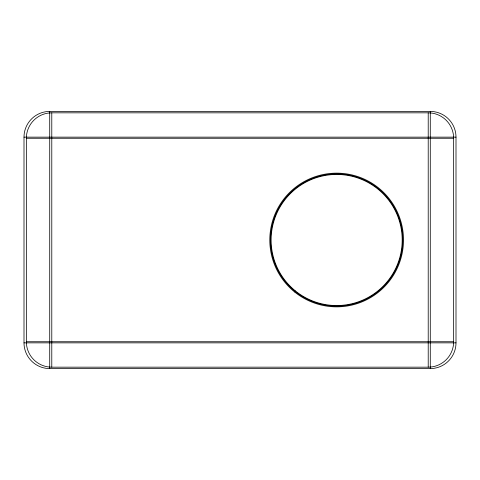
<?xml version="1.0" encoding="UTF-8"?>
<svg xmlns="http://www.w3.org/2000/svg" width="480" height="480" viewBox="0 0 480 480"><rect width="100%" height="100%" fill="white"/><g stroke="black" fill="none" stroke-linecap="round" stroke-linejoin="round"><path stroke-width="0.72" d="M49.716 111.426L430.284 111.426A25.716 25.716 0 0 1 456 137.142L456 342.858A25.716 25.716 0 0 1 430.284 368.574L49.716 368.574A25.716 25.716 0 0 1 24 342.858L24 137.142A25.716 25.716 0 0 1 49.716 111.426L49.716 368.574M51.786 112.83L428.214 112.83A25.434 25.434 0 0 1 453.648 138.264L453.648 341.736A25.434 25.434 0 0 1 428.214 367.17L51.786 367.17A25.434 25.434 0 0 1 26.352 341.736L26.352 138.264A25.434 25.434 0 0 1 51.786 112.83L51.786 367.17M24 137.142L456 137.142M26.352 138.264L453.648 138.264M26.352 341.736L453.648 341.736M24 342.858L456 342.858M430.284 111.426L430.284 368.574M428.214 112.83L428.214 367.17M298.572 294.066A66.132 66.132 0 0 0 402.51 245.94A66.132 66.132 0 0 0 308.868 179.994A66.132 66.132 0 0 0 298.572 294.066M294.576 291.96A66.858 66.858 0 0 0 402.684 250.458A66.858 66.858 0 0 0 312.69 177.582A66.858 66.858 0 0 0 294.576 291.96M295.41 290.922A65.526 65.526 0 0 0 401.37 250.248A65.526 65.526 0 0 0 313.17 178.824A65.526 65.526 0 0 0 295.41 290.922"/></g></svg>
